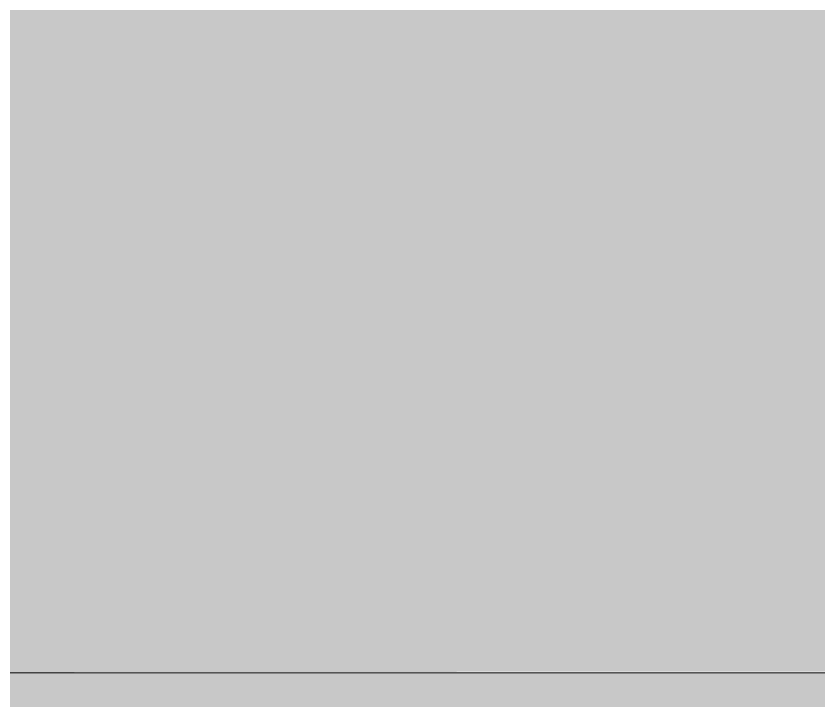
# Model space of a CAD drawing. Header units: inches. Extents: x -26493 to -10162, y -132 to 713.
# Drawn here: x -25908.49 to -25890.54, y 207.01 to 222.32 of the extents above; entities that cross this region are included whole.
import ezdxf

# ---------------------------------------------------------------- set-up
doc = ezdxf.new("R2010")
doc.units = ezdxf.units.IN
doc.header["$MEASUREMENT"] = 0
doc.layers.add('M-HVAC-DUCT', color=70, linetype='Continuous', lineweight=9)
doc.layers.add('M-HVAC-DUCT-CNTR', color=70, linetype='Continuous', lineweight=9)

# ---------------------------------------------------------------- blocks, each defined once
blk = doc.blocks.new('Round Elbow - 1_5 D-363045-Section 13')
at = {"layer": 'M-HVAC-DUCT'}
h = blk.add_hatch(color=256, dxfattribs=at)
h.paths.add_polyline_path([(-25923.89, 207.641), (-25866.595, 207.691), (-25874.383, 222.641), (-25908.89, 222.641), (-25911.756, 222.346), (-25914.021, 221.736), (-25916.399, 220.625), (-25918.598, 219.065), (-25920.532, 217.067), (-25922.017, 214.848), (-25922.986, 212.771), (-25923.662, 210.246), (-25923.886, 207.691)], flags=0)
h.paths.add_polyline_path([(-25863.89, 207.641), (-25863.89, 222.641), (-25872.269, 222.641), (-25864.455, 207.641)], flags=0)
h = blk.add_hatch(color=256, dxfattribs=at)
h.paths.add_polyline_path([(-25908.644, 192.641), (-25863.89, 192.641), (-25863.898, 202.513), (-25866.569, 207.641), (-25923.89, 207.641), (-25923.662, 205.036), (-25922.986, 202.511), (-25921.881, 200.141), (-25920.381, 197.999), (-25918.504, 196.131), (-25916.39, 194.651), (-25914.019, 193.545), (-25911.249, 192.847), (-25908.89, 192.641)], flags=0)
h.paths.add_polyline_path([(-25863.89, 206.557), (-25863.89, 207.641), (-25864.455, 207.641), (-25864.35, 207.44)], flags=0)

msp = doc.modelspace()

# ---------------------------------------------------------------- linework, layer by layer
at = {"layer": 'M-HVAC-DUCT-CNTR'}
msp.add_line((-25938.89, 207.641), (-25878.89, 207.641), dxfattribs=at)

# ---------------------------------------------------------------- block references
at = {"layer": 'M-HVAC-DUCT'}
msp.add_blockref('Round Elbow - 1_5 D-363045-Section 13', (0, 0), dxfattribs=at)

doc.saveas('drawing.dxf')
